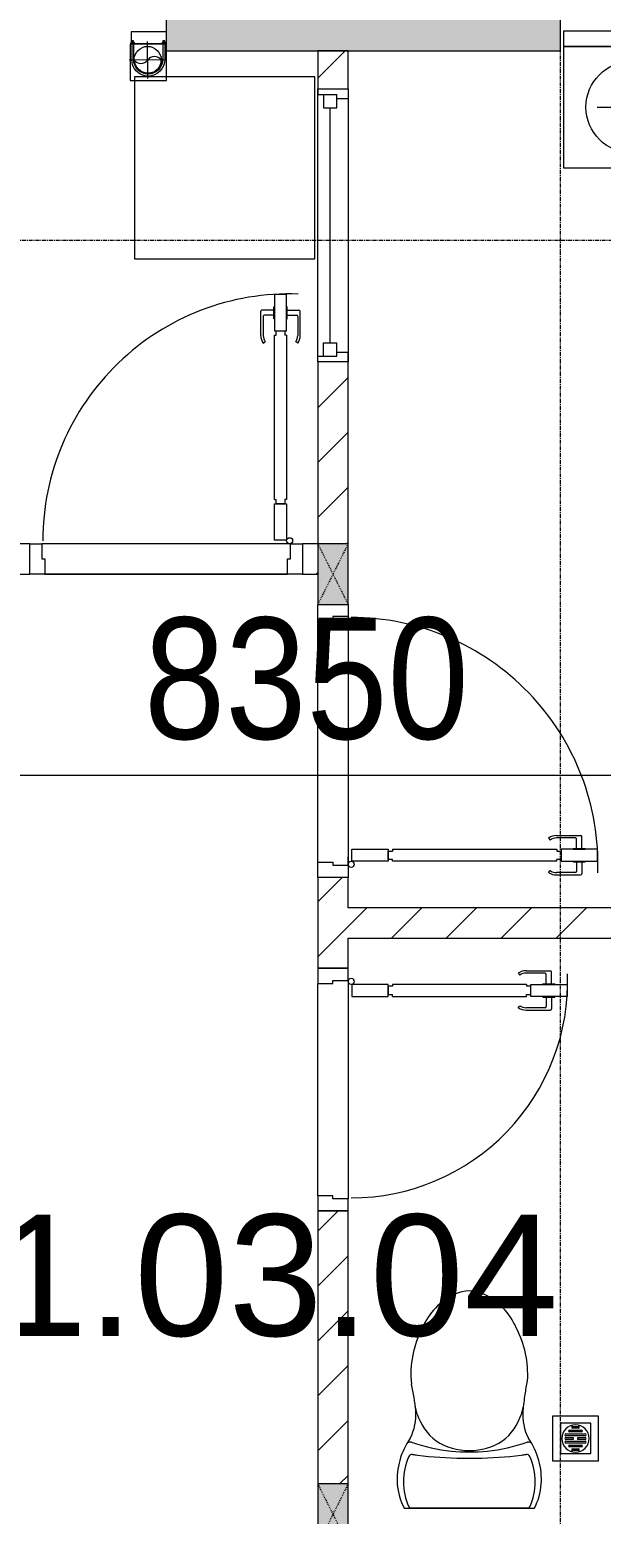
# Model space of a CAD drawing. Header units: millimetres. Extents: x 1591 to 240306, y -15958 to 82755.
# Drawn here: x 48104 to 49989, y 40337 to 45232 of the extents above; entities that cross this region are included whole.
import ezdxf

# ---------------------------------------------------------------- set-up
doc = ezdxf.new("R2010")
doc.units = ezdxf.units.MM
for name, pattern in [('Dash', [6, 3, -3]), ('Grid Line', [22.225, 12.7, -3.175, 3.175, -3.175]), ('IMPORT-CENTER _2_', [40.64, 25.4, -5.08, 5.08, -5.08])]:
    doc.linetypes.add(name, pattern=pattern)
for name, color, linetype, lineweight in [('0-1', 7, 'Continuous', 5), ('A-ANNO-DIMS', 211, 'Continuous', 9), ('A-ANNO-DIMS-160', 211, 'Continuous', 9), ('A-AREA-IDEN', 2, 'Continuous', 9), ('A-DETL-GENF-1', 9, 'Continuous', 9), ('A-DOOR-1', 254, 'Continuous', 9), ('A-DOOR-2', 9, 'Continuous', 9), ('A-FLOR-2', 9, 'Continuous', 9), ('A-GLAZ-1', 254, 'Continuous', 9), ('A-GLAZ-2', 9, 'Continuous', 9), ('A-WALL-1', 253, 'Continuous', 18), ('A-WALL-2', 9, 'Continuous', 9), ('A-WALL-PATT-1', 10, 'Continuous', 9), ('G-IMPT-1', 254, 'Continuous', 9), ('G-IMPT-2', 8, 'IMPORT-CENTER _2_', 9), ('G-IMPT-3', 8, 'Continuous', 9), ('I-FURN-1', 254, 'Continuous', 9), ('M-EQPM', 50, 'Continuous', 9), ('M-EQPM-1', 254, 'Continuous', 9), ('P-SANR-FIXT-1', 254, 'Continuous', 9), ('S-COLS', 52, 'Continuous', 9), ('S-COLS-1', 52, 'Continuous', 5), ('S-COLS-2', 7, 'Continuous', 18), ('S-COLS-3', 254, 'Continuous', 9), ('S-COLS-4', 253, 'Continuous', 18), ('S-COLS-HDLN-1', 9, 'Dash', 9), ('S-GRID-1', 1, 'Grid Line', 9)]:
    doc.layers.add(name, color=color, linetype=linetype, lineweight=lineweight)
doc.styles.add('Arial_6', font='arial_0.ttf', dxfattribs={"height": 400})
doc.styles.add('UTM Avo', font='UTM Avo.ttf', dxfattribs={"width": 0.9, "height": 400})
doc.dimstyles.new('1_Dim_chi_tiet_2_5_1', dxfattribs={"dimscale": 304.8, "dimtxt": 399.720379, "dimasz": 0.629921, "dimexe": 0.524934, "dimexo": 0.0625, "dimgap": 0.052493, "dimtad": 1, "dimdec": 0, "dimrnd": 5, "dimzin": 0, "dimdsep": 46, "dimtxsty": 'UTM Avo', "dimblk1": 'OBLIQUE', "dimblk2": 'OBLIQUE', "dimsah": 1, "dimcen": 0.09, "dimdle": 0.524934, "dimazin": 0, "dimtfac": 1, "dimtdec": 4, "dimtix": 1, "dimtmove": 0, "dimatfit": 3, "dimfxl": 1.049869, "dimfxlon": 1, "dimtvp": 1, "dimtolj": 1, "dimtzin": 0, "dimarcsym": 2})
pattern_1 = [(45, (0, 0), (-90.50967, 90.50967), [])]

# ---------------------------------------------------------------- blocks, each defined once
blk = doc.blocks.new('NCV_TKTC_KET CAU_rvt-1-TKCS_MB TẦNG 3-4')
at = {"layer": 'S-COLS-1'}
blk.add_hatch(color=256, dxfattribs=at).paths.add_polyline_path([(38852.6, 45161.9), (38852.6, 45511.9), (37552.6, 45511.9), (37552.6, 45161.9), (38382.5, 45161.9)])
at = {"layer": 'S-COLS-2'}
for p, q in [((37552.6, 45511.9), (37552.6, 45161.9)), ((38852.6, 45161.9), (38852.6, 45511.9)), ((37552.6, 45161.9), (38852.6, 45161.9))]:
    blk.add_line(p, q, dxfattribs=at)
blk = doc.blocks.new('DOOR_CW_01 CANH MO-PANEL KINH - DIW_01-900x2200-CỬA GỖ VÂN LAMINATE-V156-TKCS_MB TẦNG 3-4')
at = {"layer": 'A-DETL-GENF-1'}
for p, q in [((-397, -182), (-397, -62)), ((-397, -62), (-357, -62)), ((-357, -62), (-357, -182)), ((-357, -182), (-397, -182)), ((-391, -196), (-391, -182)), ((-391, -182), (-363, -182)), ((-363, -182), (-363, -196)), ((-397, -196), (-391, -196)), ((-397, -738), (-397, -196)), ((-357, -196), (-363, -196)), ((-357, -196), (-357, -738)), ((-433.9, -711.2), (-427.3, -715.8)), ((-320.1, -711.2), (-326.7, -715.8)), ((-442, -737), (-442, -816.5)), ((-434, -799.5), (-434, -737)), ((-397, -738), (-391, -738)), ((-357, -752), (-397, -752)), ((-397, -752), (-397, -872)), ((-391, -752), (-391, -738)), ((-363, -752), (-391, -752)), ((-357, -738), (-363, -738)), ((-363, -738), (-363, -752)), ((-357, -872), (-357, -752)), ((-320, -799.5), (-320, -737)), ((-312, -737), (-312, -816.5)), ((-399, -820.5), (-438, -820.5)), ((-399, -803.5), (-430, -803.5)), ((-399, -792.2), (-399, -831.8)), ((-397, -792.2), (-399, -792.2)), ((-399, -831.8), (-397, -831.8)), ((-397, -792.2), (-397, -831.8)), ((-357, -792.2), (-357, -831.8)), ((-357, -792.2), (-355, -792.2)), ((-355, -831.8), (-357, -831.8)), ((-355, -792.2), (-355, -831.8)), ((-355, -803.5), (-324, -803.5)), ((-355, -820.5), (-316, -820.5)), ((-397, -872), (-357, -872))]:
    blk.add_line(p, q, dxfattribs=at)
blk.add_circle((-407, -60), 10, dxfattribs=at)
for centre, radius, start, end in [((-407, -60), 814, 268, 0), ((-397, -737), 45, 145, 180), ((-397, -737), 37, 145, 180), ((-357, -737), 37, 0, 35), ((-357, -737), 45, 360, 35), ((-438, -816.5), 4, 180, 270), ((-430, -799.5), 4, 180, 270), ((-324, -799.5), 4, 270, 0), ((-316, -816.5), 4, 270, 0)]:
    blk.add_arc(centre, radius, start, end, dxfattribs=at)
at = {"layer": 'A-DOOR-2'}
for p, q in [((-450, -50), (-450, 50)), ((-450, 50), (-400, 50)), ((-400, 50), (-400, 0)), ((400, 0), (400, 50)), ((400, 50), (450, 50)), ((-410, 0), (-410, -50)), ((-400, 0), (-410, 0)), ((410, 0), (400, 0)), ((410, -50), (410, 0)), ((-410, -50), (-450, -50)), ((-407, -50), (-382, -50)), ((450, -50), (410, -50))]:
    blk.add_line(p, q, dxfattribs=at)
blk = doc.blocks.new('DOOR_CW_01 CANH MO-PANEL KINH - DIG_02-800x2200-CỬA NHÔM KÍNH-V105-TKCS_MB TẦNG 3-4')
at = {"layer": 'A-DETL-GENF-1'}
for p, q in [((-347, 772), (-307, 772)), ((-347, 652), (-347, 772)), ((-307, 772), (-307, 652)), ((-392, 637), (-392, 716.5)), ((-349, 720.5), (-388, 720.5)), ((-384, 699.5), (-384, 637)), ((-349, 703.5), (-380, 703.5)), ((-349, 731.8), (-347, 731.8)), ((-349, 692.2), (-349, 731.8)), ((-347, 692.2), (-349, 692.2)), ((-347, 692.2), (-347, 731.8)), ((-307, 692.2), (-307, 731.8)), ((-305, 731.8), (-307, 731.8)), ((-307, 692.2), (-305, 692.2)), ((-305, 692.2), (-305, 731.8)), ((-305, 720.5), (-266, 720.5)), ((-305, 703.5), (-274, 703.5)), ((-270, 699.5), (-270, 637)), ((-262, 637), (-262, 716.5)), ((-307, 652), (-347, 652)), ((-347, 638), (-341, 638)), ((-347, 638), (-347, 196)), ((-313, 652), (-341, 652)), ((-341, 652), (-341, 638)), ((-313, 638), (-313, 652)), ((-307, 638), (-313, 638)), ((-307, 196), (-307, 638)), ((-383.9, 611.2), (-377.3, 615.8)), ((-270.1, 611.2), (-276.7, 615.8)), ((-347, 196), (-341, 196)), ((-341, 196), (-341, 182)), ((-307, 196), (-313, 196)), ((-313, 182), (-313, 196)), ((-307, 182), (-347, 182)), ((-347, 182), (-347, 62)), ((-341, 182), (-313, 182)), ((-307, 62), (-307, 182)), ((-347, 62), (-307, 62))]:
    blk.add_line(p, q, dxfattribs=at)
blk.add_circle((-357, 60), 10, dxfattribs=at)
for centre, radius, start, end in [((-357, 60), 714, 360, 92), ((-388, 716.5), 4, 90, 180), ((-380, 699.5), 4, 90, 180), ((-274, 699.5), 4, 0, 90), ((-266, 716.5), 4, 0, 90), ((-347, 637), 45, 180, 215), ((-347, 637), 37, 180, 215), ((-307, 637), 37, 325, 0), ((-307, 637), 45, 325, 0)]:
    blk.add_arc(centre, radius, start, end, dxfattribs=at)
at = {"layer": 'A-DOOR-2'}
for p, q in [((-360, 50), (-400, 50)), ((-400, 50), (-400, -50)), ((-360, 0), (-360, 50)), ((-357, 50), (-332, 50)), ((400, 50), (360, 50)), ((360, 50), (360, 0)), ((400, -50), (400, 50)), ((-350, 0), (-360, 0)), ((-350, -50), (-350, 0)), ((360, 0), (350, 0)), ((350, 0), (350, -50)), ((-400, -50), (-350, -50)), ((350, -50), (400, -50))]:
    blk.add_line(p, q, dxfattribs=at)
blk = doc.blocks.new('M_Fixed - 900 x 1400-901190-TKCS_MB TẦNG 3-4')
at = {"layer": 'A-GLAZ-2'}
for p, q in [((-450, 63), (-431, 63)), ((-431, 63), (-431, 0)), ((431, 63), (431, 0)), ((448.9, 63), (431, 63)), ((-431, 44), (-387, 44)), ((-387, 44), (-387, 0)), ((-387, 22), (387, 22)), ((387, 44), (387, 0)), ((431, 44), (387, 44)), ((-450, -37), (-418, -37)), ((-431, 0), (-387, 0)), ((-418, 0), (-418, -37)), ((387, 0), (431, 0)), ((418, 0), (418, -37)), ((450, -37), (418, -37))]:
    blk.add_line(p, q, dxfattribs=at)
blk = doc.blocks.new('TOILET - TOILET-400871-TKCS_MB TẦNG 3-4')
at = {"layer": 'P-SANR-FIXT-1'}
for p, q in [((-171.7, 330.3), (-178.6, 355.5)), ((171.7, 330.3), (178.6, 355.5)), ((214.2, 19), (-214.2, 19)), ((194, 19.9), (-194, 19.9))]:
    blk.add_line(p, q, dxfattribs=at)
for centre, radius, start, end in [((0, 624.4), 111.7, 64.7718, 115.2282), ((45.1, 528.6), 217.6, 115.2282, 156.7784), ((-45.1, 528.6), 217.6, 23.2216, 64.7718), ((137.1, 461.2), 329.8, 152.3122, 185.6513), ((-137.1, 461.2), 329.8, 356.3165, 27.6878), ((-719.2, 297.5), 544.3, 4.5441, 13.9464), ((719.2, 297.5), 544.3, 169.7121, 175.4559), ((-1948.3, 805.1), 2171.2, 349.1051, 350.319), ((-343.5, 327.4), 167.3, 332.62, 4.5441), ((-0.4, 384), 179.5, 197.4036, 232.5964), ((0.4, 384), 179.5, 307.4036, 342.5964), ((343.5, 327.4), 167.3, 175.4559, 207.38), ((-4, 115.7), 233.6, 144.7853, 164.7039), ((4, 115.7), 233.6, 15.2961, 35.2147), ((-195, 224.1), 13.8, 71.0073, 129.3276), ((-189.1, 185.5), 11.7, 82.4212, 154.5895), ((0.6, 792.1), 586.9, 251.0073, 264.1678), ((178.9, 2951.3), 2778.4, 262.4212, 262.7649), ((0, 416), 206.1, 237.9268, 270), ((0, 786.7), 581.5, 264.1678, 275.8322), ((0, 416), 206.1, 270, 302.0732), ((-0.6, 792.1), 586.9, 275.8322, 288.9927), ((-178.9, 2951.3), 2778.4, 277.2351, 277.5788), ((189.1, 185.5), 11.7, 25.4105, 97.5788), ((195, 224.1), 13.8, 50.6724, 108.9927), ((1.9, 114.1), 239.7, 164.7039, 183.5487), ((-9.8, 107.2), 207.3, 156.2862, 203.7138), ((-14.3, 1400.4), 1215.6, 262.593, 269.6026), ((0, 3462.8), 3278, 269.6026, 270.3974), ((14.3, 1400.4), 1215.6, 270.3974, 277.407), ((9.8, 107.2), 207.3, 336.2862, 23.7138), ((-1.9, 114.1), 239.7, 356.4513, 15.2961), ((-46.1, 111.1), 191.6, 183.5487, 208.7191), ((46.1, 111.1), 191.6, 331.2809, 356.4513), ((-193.7, 26.4), 6.48, 203.7138, 267.6832), ((193.7, 26.4), 6.48, 272.3168, 336.2862)]:
    blk.add_arc(centre, radius, start, end, dxfattribs=at)
blk = doc.blocks.new('MAY GIAT - MAY GIAT_dwg-348053-TKCS_MB TẦNG 3-4')
at = {"layer": 'G-IMPT-1', "flags": 128}
blk.add_lwpolyline([(5, 596.6), (5, 2.3), (605, 2.3), (605, 596.6)], close=True, dxfattribs=at)
blk = doc.blocks.new('MAY GIAT - MAY GIAT-348233-TKCS_MB TẦNG 3-4')
at = {"layer": 'I-FURN-1'}
for p, q in [((5, 596.6), (5, 2.3)), ((605, 596.6), (5, 596.6)), ((605, 2.3), (605, 596.6)), ((5, 2.3), (605, 2.3))]:
    blk.add_line(p, q, dxfattribs=at)
blk.add_blockref('MAY GIAT - MAY GIAT_dwg-348053-TKCS_MB TẦNG 3-4', (0, 0))
blk = doc.blocks.new('THU NUOC - THU NUOC-455054-TKCS_MB TẦNG 3-4')
at = {"layer": 'M-EQPM-1'}
for p, q in [((-66.3, -70.6), (-66.3, 79.4)), ((-66.3, 79.4), (83.7, 79.4)), ((58.7, 54.4), (-41.3, 54.4)), ((-41.3, 54.4), (-41.3, -45.6)), ((58.7, -45.6), (58.7, 54.4)), ((83.7, 79.4), (83.7, -70.6)), ((-23.3, 19.6), (40.9, 19.6)), ((40.9, 13.6), (-23.3, 13.6)), ((-23.3, 7.2), (0.7, 7.2)), ((0.7, 1.2), (-23.3, 1.2)), ((-11, 32.1), (28.5, 32.1)), ((28.5, 26.1), (-11, 26.1)), ((-1.1, 44.5), (18.5, 44.5)), ((18.5, 38.5), (-1.1, 38.5)), ((0.7, 7.2), (0.7, 1.2)), ((16.7, 1.2), (16.7, 7.2)), ((16.7, 7.2), (40.9, 7.2)), ((40.9, 1.2), (16.7, 1.2)), ((-41.3, -45.6), (58.7, -45.6)), ((-23.3, -4.8), (40.9, -4.8)), ((40.9, -10.8), (-23.3, -10.8)), ((-11, -17.3), (28.5, -17.3)), ((28.5, -23.3), (-11, -23.3)), ((-1.1, -29.6), (18.5, -29.6)), ((18.5, -35.6), (-1.1, -35.6)), ((83.7, -70.6), (-66.3, -70.6))]:
    blk.add_line(p, q, dxfattribs=at)
for centre, radius, start, end in [((8.7, 4.4), 45, 0, 180), ((8.7, 4.4), 45, 360, 180), ((8.7, 4.4), 45, 180, 0), ((8.7, 4.4), 45, 180, 360), ((-23.3, 16.6), 3, 90, 270), ((-23.3, 4.2), 3, 90, 270), ((-11, 29.1), 3, 90, 270), ((-1.1, 41.5), 3, 90, 270), ((18.5, 41.5), 3, 270, 90), ((28.5, 29.1), 3, 270, 90), ((40.9, 16.6), 3, 270, 90), ((40.9, 4.2), 3, 270, 90), ((-23.3, -7.8), 3, 90, 270), ((-11, -20.3), 3, 90, 270), ((-1.1, -32.6), 3, 90, 270), ((18.5, -32.6), 3, 270, 90), ((28.5, -20.3), 3, 270, 90), ((40.9, -7.8), 3, 270, 90)]:
    blk.add_arc(centre, radius, start, end, dxfattribs=at)
blk = doc.blocks.new('G1_SOF - BO TRU - 100x200-745959-TKCS_MB TẦNG 3-4')
at = {"layer": 'S-COLS'}
blk.add_hatch(color=256, dxfattribs=at).paths.add_polyline_path([(-50, 100), (-50, -100), (50, -100), (50, 100)])
at = {"layer": 'S-COLS-4'}
for p, q in [((50, 100), (-50, 100)), ((-50, 100), (-50, -100)), ((50, -100), (50, 100)), ((-50, -100), (50, -100))]:
    blk.add_line(p, q, dxfattribs=at)
at = {"layer": 'S-COLS-HDLN-1'}
for p, q in [((50, 100), (-50, -100)), ((-50, 100), (50, -100))]:
    blk.add_line(p, q, dxfattribs=at)
blk = doc.blocks.new('DOOR_CW_01 CANH MO-PANEL KINH - DIG_01-900x2200-CỬA NHÔM KÍNH-901215-TKCS_MB TẦNG 3-4')
at = {"layer": 'A-DETL-GENF-1'}
for p, q in [((-397, -182), (-397, -62)), ((-397, -62), (-357, -62)), ((-357, -62), (-357, -182)), ((-357, -182), (-397, -182)), ((-391, -196), (-391, -182)), ((-391, -182), (-363, -182)), ((-363, -182), (-363, -196)), ((-397, -196), (-391, -196)), ((-397, -738), (-397, -196)), ((-357, -196), (-363, -196)), ((-357, -196), (-357, -738)), ((-433.9, -711.2), (-427.3, -715.8)), ((-320.1, -711.2), (-326.7, -715.8)), ((-442, -737), (-442, -816.5)), ((-434, -799.5), (-434, -737)), ((-397, -738), (-391, -738)), ((-357, -752), (-397, -752)), ((-397, -752), (-397, -872)), ((-391, -752), (-391, -738)), ((-363, -752), (-391, -752)), ((-357, -738), (-363, -738)), ((-363, -738), (-363, -752)), ((-357, -872), (-357, -752)), ((-320, -799.5), (-320, -737)), ((-312, -737), (-312, -816.5)), ((-399, -820.5), (-438, -820.5)), ((-399, -803.5), (-430, -803.5)), ((-399, -792.2), (-399, -831.8)), ((-397, -792.2), (-399, -792.2)), ((-399, -831.8), (-397, -831.8)), ((-397, -792.2), (-397, -831.8)), ((-357, -792.2), (-357, -831.8)), ((-357, -792.2), (-355, -792.2)), ((-355, -831.8), (-357, -831.8)), ((-355, -792.2), (-355, -831.8)), ((-355, -803.5), (-324, -803.5)), ((-355, -820.5), (-316, -820.5)), ((-397, -872), (-357, -872))]:
    blk.add_line(p, q, dxfattribs=at)
blk.add_circle((-407, -60), 10, dxfattribs=at)
for centre, radius, start, end in [((-407, -60), 814, 268, 0), ((-397, -737), 45, 145, 180), ((-397, -737), 37, 145, 180), ((-357, -737), 37, 0, 35), ((-357, -737), 45, 360, 35), ((-438, -816.5), 4, 180, 270), ((-430, -799.5), 4, 180, 270), ((-324, -799.5), 4, 270, 0), ((-316, -816.5), 4, 270, 0)]:
    blk.add_arc(centre, radius, start, end, dxfattribs=at)
at = {"layer": 'A-DOOR-2'}
for p, q in [((-450, -50), (-450, 50)), ((-450, 50), (-400, 50)), ((-400, 50), (-400, 0)), ((400, 0), (400, 50)), ((400, 50), (450, 50)), ((450, 50), (450, -50)), ((-410, 0), (-410, -50)), ((-400, 0), (-410, 0)), ((410, 0), (400, 0)), ((410, -50), (410, 0)), ((-410, -50), (-450, -50)), ((-407, -50), (-382, -50)), ((450, -50), (410, -50))]:
    blk.add_line(p, q, dxfattribs=at)
blk = doc.blocks.new('GIUONG NGU-2TAB-1600x2000 - GIUONG NGU-2TAB-1600x2000-885815-TKCS_MB TẦNG 3-4')
at = {"layer": 'I-FURN-1'}
for p, q in [((458.5, 0), (8.5, 0)), ((8.5, 0), (8.5, -50)), ((458.5, -50), (458.5, 0)), ((2108.2, 0), (458.5, 0)), ((458.5, 0), (458.5, -50)), ((458.5, 0), (2108.2, 0)), ((2108.2, -50), (2108.2, 0)), ((2558.2, 0), (2108.2, 0)), ((2108.2, 0), (2108.2, -50)), ((2558.2, -50), (2558.2, 0)), ((458.5, -50), (8.5, -50)), ((8.5, -50), (8.5, -450.3)), ((8.5, -50), (458.5, -50)), ((458.5, -50), (8.5, -50)), ((8.5, -50), (8.5, -450.3)), ((233.5, -86.8), (233.5, -413.5)), ((458.5, -450.3), (458.5, -50)), ((2108.2, -50), (458.5, -50)), ((458.5, -50), (458.5, -1938.9)), ((458.5, -50), (2108.2, -50)), ((458.5, -1938.9), (458.5, -50)), ((458.5, -450.3), (458.5, -50)), ((458.5, -50), (2108.2, -50)), ((2558.2, -50), (2108.2, -50)), ((2108.2, -50), (2108.2, -450.3)), ((2108.2, -1938.9), (2108.2, -50)), ((2108.2, -50), (2558.2, -50)), ((2108.2, -50), (2558.2, -50)), ((2108.2, -450.3), (2108.2, -50)), ((2108.2, -50), (2108.2, -1938.9)), ((2333.2, -86.8), (2333.2, -413.5)), ((2558.2, -450.3), (2558.2, -50)), ((2558.2, -50), (2558.2, -450.3)), ((508.5, -100), (2058.2, -100)), ((508.5, -1938.9), (508.5, -100)), ((2058.2, -100), (2058.2, -1938.9)), ((120.2, -250.2), (346.8, -250.2)), ((2446.5, -250.2), (2219.8, -250.2)), ((8.5, -450.3), (458.5, -450.3)), ((8.5, -450.3), (458.5, -450.3)), ((2108.2, -450.3), (2558.2, -450.3)), ((2558.2, -450.3), (2108.2, -450.3)), ((1997.1, -2000), (569.6, -2000)), ((569.6, -2050), (1997.1, -2050)), ((1997.1, -2050), (569.6, -2050))]:
    blk.add_line(p, q, dxfattribs=at)
for centre in [(233.5, -250.2), (2333.2, -250.2)]:
    blk.add_circle(centre, 150.7, dxfattribs=at)
for centre, radius, start, end in [((569.6, -1938.9), 111.1, 180, 270), ((569.6, -1938.9), 111.1, 180, 270), ((569.6, -1938.9), 61.1, 180, 270), ((1997.1, -1938.9), 111.1, 270, 360), ((1997.1, -1938.9), 61.1, 270, 0), ((1997.1, -1938.9), 111.1, 270, 0)]:
    blk.add_arc(centre, radius, start, end, dxfattribs=at)
blk = doc.blocks.new('NCV_TKTC_TANG 3 - 4_rvt-2-TKCS_MB TẦNG 3-4')
at = {"layer": 'A-WALL-PATT-1'}
h = blk.add_hatch(dxfattribs=at)
h.set_pattern_fill('FP_1', color=256, style=0, pattern_type=2)
h.set_pattern_definition(pattern_1)
h.paths.add_polyline_path([(38142.6, 40436.9), (38152.6, 40436.9), (38152.6, 41337.3), (38052.6, 41337.3), (38052.6, 40436.9)])
h.paths.add_polyline_path([(38152.6, 42137.3), (38152.6, 42436.9), (38052.6, 42436.9), (38052.6, 42137.3)])
h.paths.add_polyline_path([(38052.6, 43536.9), (38152.6, 43536.9), (38152.6, 44136.9), (38052.6, 44136.9)])
h.paths.add_polyline_path([(38152.6, 45036.9), (38152.6, 45161.9), (38052.6, 45161.9), (38052.6, 45036.9)])
h = blk.add_hatch(dxfattribs=at)
h.set_pattern_fill('FP_1', color=256, style=0, pattern_type=2)
h.set_pattern_definition(pattern_1)
h.paths.add_polyline_path([(38052.6, 43436.9), (38052.6, 43536.9), (38002.6, 43536.9), (38002.6, 43436.9)])
h.paths.add_polyline_path([(37102.6, 43436.9), (37102.6, 43536.9), (37052.6, 43536.2), (37052.6, 43436.9)])
h = blk.add_hatch(dxfattribs=at)
h.set_pattern_fill('FP_1', color=256, style=0, pattern_type=2)
h.set_pattern_definition(pattern_1)
h.paths.add_polyline_path([(38152.6, 42236.9), (40052.6, 42236.9), (40052.6, 42336.9), (38152.6, 42336.9)])
at = {"layer": 'A-FLOR-2'}
for p, q in [((37962.6, 43536.9), (37142.6, 43536.9)), ((37952.6, 43436.9), (37152.6, 43436.9)), ((37152.6, 43436.9), (37952.6, 43436.9)), ((38052.6, 42486.9), (38052.6, 43286.9)), ((38152.6, 43296.9), (38152.6, 42476.9)), ((38052.6, 41387.3), (38052.6, 42087.3))]:
    blk.add_line(p, q, dxfattribs=at)
at = {"layer": 'A-WALL-1'}
for p, q in [((38152.6, 45161.9), (38052.6, 45161.9)), ((38052.6, 45161.9), (38052.6, 45036.9)), ((38152.6, 45036.9), (38152.6, 45161.9)), ((38052.6, 45036.9), (38152.6, 45036.9)), ((38152.6, 44136.9), (38052.6, 44136.9)), ((38052.6, 44136.9), (38052.6, 43536.9)), ((38152.6, 43536.9), (38152.6, 44136.9)), ((37102.6, 43536.9), (37052.6, 43536.9)), ((37102.6, 43436.9), (37102.6, 43536.9)), ((38052.6, 43536.9), (38002.6, 43536.9)), ((38002.6, 43536.9), (38002.6, 43436.9)), ((37052.6, 43436.9), (37102.6, 43436.9)), ((38002.6, 43436.9), (38052.6, 43436.9)), ((38152.6, 42436.9), (38052.6, 42436.9)), ((38052.6, 42436.9), (38052.6, 42137.3)), ((38152.6, 42336.9), (38152.6, 42436.9)), ((40052.6, 42336.9), (38152.6, 42336.9)), ((38152.6, 42137.3), (38152.6, 42236.9)), ((38152.6, 42236.9), (39952.6, 42236.9)), ((38052.6, 42137.3), (38152.6, 42137.3)), ((38152.6, 41337.3), (38052.6, 41337.3)), ((38052.6, 41337.3), (38052.6, 40436.9)), ((38152.6, 40436.9), (38152.6, 41337.3))]:
    blk.add_line(p, q, dxfattribs=at)
at = {"layer": 'A-WALL-2'}
for p, q in [((38052.6, 44136.9), (38052.6, 45036.9)), ((38152.6, 45036.9), (38152.6, 44136.9)), ((38052.6, 42486.9), (38052.6, 43286.9)), ((38152.6, 43296.9), (38152.6, 42476.9)), ((38152.6, 42097.3), (38152.6, 41377.3)), ((38052.6, 41387.3), (38052.6, 42087.3))]:
    blk.add_line(p, q, dxfattribs=at)
at = {"layer": 'A-DOOR-1'}
for name, p, rotation in [('DOOR_CW_01 CANH MO-PANEL KINH - DIG_01-900x2200-CỬA NHÔM KÍNH-901215-TKCS_MB TẦNG 3-4', (37552.6, 43486.9), 180), ('DOOR_CW_01 CANH MO-PANEL KINH - DIW_01-900x2200-CỬA GỖ VÂN LAMINATE-V156-TKCS_MB TẦNG 3-4', (38102.6, 42886.9), 89.99999999999878), ('DOOR_CW_01 CANH MO-PANEL KINH - DIG_02-800x2200-CỬA NHÔM KÍNH-V105-TKCS_MB TẦNG 3-4', (38102.6, 41737.3), 269.9999999999988)]:
    blk.add_blockref(name, p, dxfattribs=dict(at, rotation=rotation))
at = {"layer": 'A-GLAZ-1', "rotation": 89.99999999999878}
blk.add_blockref('M_Fixed - 900 x 1400-901190-TKCS_MB TẦNG 3-4', (38115.6, 44586.9), dxfattribs=at)
at = {"layer": 'I-FURN-1'}
blk.add_blockref('GIUONG NGU-2TAB-1600x2000 - GIUONG NGU-2TAB-1600x2000-885815-TKCS_MB TẦNG 3-4', (38854.1, 45226.9), dxfattribs=at)
at = {"layer": 'I-FURN-1', "rotation": 89.99999999999874}
blk.add_blockref('MAY GIAT - MAY GIAT-348233-TKCS_MB TẦNG 3-4', (38044.8, 44471.5), dxfattribs=at)
at = {"layer": 'M-EQPM-1'}
blk.add_blockref('THU NUOC - THU NUOC-455054-TKCS_MB TẦNG 3-4', (38893.8, 40582.5), dxfattribs=at)
at = {"layer": 'P-SANR-FIXT-1'}
blk.add_blockref('TOILET - TOILET-400871-TKCS_MB TẦNG 3-4', (38552.2, 40337.3), dxfattribs=at)
at = {"layer": 'S-COLS-3'}
for p in [(38102.6, 43436.9), (38102.6, 40336.9)]:
    blk.add_blockref('G1_SOF - BO TRU - 100x200-745959-TKCS_MB TẦNG 3-4', p, dxfattribs=at)
blk = doc.blocks.new('TKTC_XREF_251221_MB TANG 2-7 - TKTC_XREF_260130_MB TANG 2-5_dwg_$cc-4746798-TKCS_MB TẦNG 3-4')
at = {"layer": 'G-IMPT-2'}
for p, q in [((0, -0.673), (0, 0.673)), ((-0.673, 0), (0.673, 0))]:
    blk.add_line(p, q, dxfattribs=at)
at = {"layer": 'M-EQPM'}
blk.add_circle((0, 0), 0.5, dxfattribs=at)
for centre, radius, start, end in [((0, 0), 0.5, 90, 270), ((0.188, 0.25), 0.313, 126.8699, 233.1301), ((-0.188, -0.25), 0.313, 306.8699, 53.1301)]:
    blk.add_arc(centre, radius, start, end, dxfattribs=at)
blk = doc.blocks.new('TKTC_XREF_251221_MB TANG 2-7 - TKTC_XREF_260130_MB TANG 2-5_dwg_CUM U_DN100-4746799-TKCS_MB TẦNG 3-4')
at = {"layer": 'G-IMPT-3'}
blk.add_hatch(color=256, dxfattribs=at).paths.add_polyline_path([(0, 61), (15.8, 58.9), (30.5, 52.8), (43.1, 43.1), (52.8, 30.5), (58.9, 15.8), (61, 0), (58.9, -15.8), (52.8, -30.5), (43.1, -43.1), (30.5, -52.8), (15.8, -58.9), (0, -61), (0, -57), (14.8, -55.1), (28.5, -49.4), (40.3, -40.3), (49.4, -28.5), (55.1, -14.8), (57, 0), (55.1, 14.8), (49.4, 28.5), (40.3, 40.3), (28.5, 49.4), (14.8, 55.1), (0, 57)])
for p, q in [((-79.1, 66.6), (-79.1, 63.4)), ((-76.6, 66.6), (-76.6, 63.4)), ((-74.6, 66.6), (-74.6, 63.4)), ((-72.7, 69.3), (-72.7, 60.7)), ((-66.9, 67.9), (-71.7, 67.9)), ((-66.9, 62.1), (-71.7, 62.1)), ((-65, 69), (0, 69)), ((-72.7, -60.7), (-72.7, -69.3)), ((-79.1, -63.4), (-79.1, -66.6)), ((-76.6, -63.4), (-76.6, -66.6)), ((-74.6, -63.4), (-74.6, -66.6)), ((-66.9, -62.1), (-71.7, -62.1)), ((-66.9, -67.9), (-71.7, -67.9)), ((-65, -69), (0, -69))]:
    blk.add_line(p, q, dxfattribs=at)
at = {"layer": 'G-IMPT-3', "flags": 128}
for points in [[(-72.7, 67.6), (-78.1, 67.6), (-78.1, 62.4), (-72.7, 62.4)], [(-71.7, 59.2), (-66.9, 59.2), (-66.9, 70.8), (-71.7, 70.8)], [(-66.9, 70.8), (-66.9, 72.7), (-65, 72.7), (-65, 57.3), (-66.9, 57.3), (-66.9, 59.2)], [(-65, 61), (0, 61), (0, 57)], [(-71.7, -70.8), (-66.9, -70.8), (-66.9, -59.2), (-71.7, -59.2)], [(-66.9, -59.2), (-66.9, -57.3), (-65, -57.3), (-65, -72.7), (-66.9, -72.7), (-66.9, -70.8)], [(-65, -61), (0, -61), (0, -57)], [(-72.7, -62.4), (-78.1, -62.4), (-78.1, -67.6), (-72.7, -67.6)]]:
    blk.add_lwpolyline(points, dxfattribs=at)
at = {"layer": 'G-IMPT-3'}
for centre, radius, start, end in [((-78.1, 66.6), 0.96, 90, 180), ((-78.1, 63.4), 0.96, 180, 270), ((-71.1, 69.3), 1.56, 112.61986, 247.38014), ((-67.9, 65), 4.8, 143.1301, 216.8699), ((-71.1, 60.7), 1.56, 112.61986, 247.38014), ((0, 0), 69, 270, 90), ((0, 0), 61, 270, 90), ((0, 0), 57, 270, 90), ((-71.1, -60.7), 1.56, 112.61986, 247.38014), ((-78.1, -63.4), 0.96, 90, 180), ((-78.1, -66.6), 0.96, 180, 270), ((-67.9, -65), 4.8, 143.1301, 216.8699), ((-71.1, -69.3), 1.56, 112.61986, 247.38014)]:
    blk.add_arc(centre, radius, start, end, dxfattribs=at)
blk = doc.blocks.new('TKTC_XREF_251221_MB TANG 2-7 - TKTC_XREF_251221_MB TANG 2-7-2039446-TKCS_MB TẦNG 3-4')
at = {"layer": 'M-EQPM'}
for p, q in [((3785.2, 27988), (3785.2, 27948)), ((3900, 27988), (3785.2, 27988)), ((3781.5, 27948), (3781.5, 27828)), ((3900, 27948), (3781.5, 27948)), ((3785.2, 27948), (3900, 27948)), ((3901, 27828), (3901, 27925)), ((3781.5, 27828), (3901, 27828))]:
    blk.add_line(p, q, dxfattribs=at)
at = {"xscale": 90.00000000005122, "yscale": 90.00000000005122, "zscale": 90.00000000005122, "rotation": 90.37402677993775}
blk.add_blockref('TKTC_XREF_251221_MB TANG 2-7 - TKTC_XREF_260130_MB TANG 2-5_dwg_$cc-4746798-TKCS_MB TẦNG 3-4', (3839.1, 27895.1), dxfattribs=at)
at = {"extrusion": (0, 0, -1), "xscale": 0.7894736842105242, "yscale": 0.7894736842105242, "zscale": -0.7894736842105242, "rotation": 269.9999999984438}
blk.add_blockref('TKTC_XREF_251221_MB TANG 2-7 - TKTC_XREF_260130_MB TANG 2-5_dwg_CUM U_DN100-4746799-TKCS_MB TẦNG 3-4', (-3840.8, 27896.7), dxfattribs=at)
blk = doc.blocks.new('DIMBLOCK407-TKCS_MB TẦNG 3-4')
at = {"layer": 'A-ANNO-DIMS-160'}
for p, q in [((44853.9, 43093.9), (44853.9, 42613.9)), ((44853.9, 42773.9), (44853.9, 43093.9)), ((53203.9, 43093.9), (53203.9, 42613.9)), ((53203.9, 42773.9), (53203.9, 43093.9)), ((44693.9, 42773.9), (53363.9, 42773.9))]:
    blk.add_line(p, q, dxfattribs=at)
at = {"layer": 'A-ANNO-DIMS-160', "lineweight": 25}
for p, q in [((44853.9, 42773.9), (44949.9, 42869.9)), ((53203.9, 42773.9), (53299.9, 42869.9)), ((44853.9, 42773.9), (44757.9, 42677.9)), ((53203.9, 42773.9), (53107.9, 42677.9))]:
    blk.add_line(p, q, dxfattribs=at)
at = {"layer": 'A-ANNO-DIMS-160', "color": 0, "insert": (48481.1, 43293.6), "char_height": 400, "width": 1314.636, "attachment_point": 1, "line_spacing_factor": 1.110334, "style": 'UTM Avo'}
blk.add_mtext('8350', dxfattribs=at)
blk = doc.blocks.new('_Oblique')
at = {"color": 0, "linetype": 'ByBlock', "lineweight": -2}
blk.add_line((-0.5, -0.5), (0.5, 0.5), dxfattribs=at)

msp = doc.modelspace()

# ---------------------------------------------------------------- linework, layer by layer
at = {"layer": 'S-GRID-1'}
for p, q in [((49853.9, 19175.3), (49853.9, 76690.4)), ((137213.7, 44536.9), (47524.6, 44536.9))]:
    msp.add_line(p, q, dxfattribs=at)

# ---------------------------------------------------------------- block references
at = {"layer": '0-1'}
for name in ['NCV_TKTC_KET CAU_rvt-1-TKCS_MB TẦNG 3-4', 'NCV_TKTC_TANG 3 - 4_rvt-2-TKCS_MB TẦNG 3-4']:
    msp.add_blockref(name, (11001.4, 0), dxfattribs=at)
at = {"layer": 'M-EQPM'}
msp.add_blockref('TKTC_XREF_251221_MB TANG 2-7 - TKTC_XREF_251221_MB TANG 2-7-2039446-TKCS_MB TẦNG 3-4', (44653.9, 17236.9), dxfattribs=at)

# ---------------------------------------------------------------- texts
at = {"layer": 'A-AREA-IDEN', "insert": (48728.3, 40919.7), "char_height": 400, "width": 2233.6, "attachment_point": 8, "line_spacing_factor": 0.936439, "style": 'Arial_6'}
msp.add_mtext('\\pt8,16,24,32,40,48,56,64,72,80,88,96,104,112,120,128,136,144,152,160,168,176,184,192,200,208,216,224,232,240,248,256;A1.03.04', dxfattribs=at)

# ---------------------------------------------------------------- dimensions: what is measured, and where the dimension line sits
at = {"layer": 'A-ANNO-DIMS'}
dim = msp.add_linear_dim(base=(53203.9, 42773.9), p1=(44853.9, 43093.9), p2=(53203.9, 43093.9), dimstyle='1_Dim_chi_tiet_2_5_1', override={"dimpost": '<>', "dimfxl": 8350}, dxfattribs=at)
dim.commit()
dim.dimension.update_dxf_attribs({"geometry": 'DIMBLOCK407-TKCS_MB TẦNG 3-4', "text_midpoint": (49028.9, 42996.9)})

doc.saveas('drawing.dxf')
